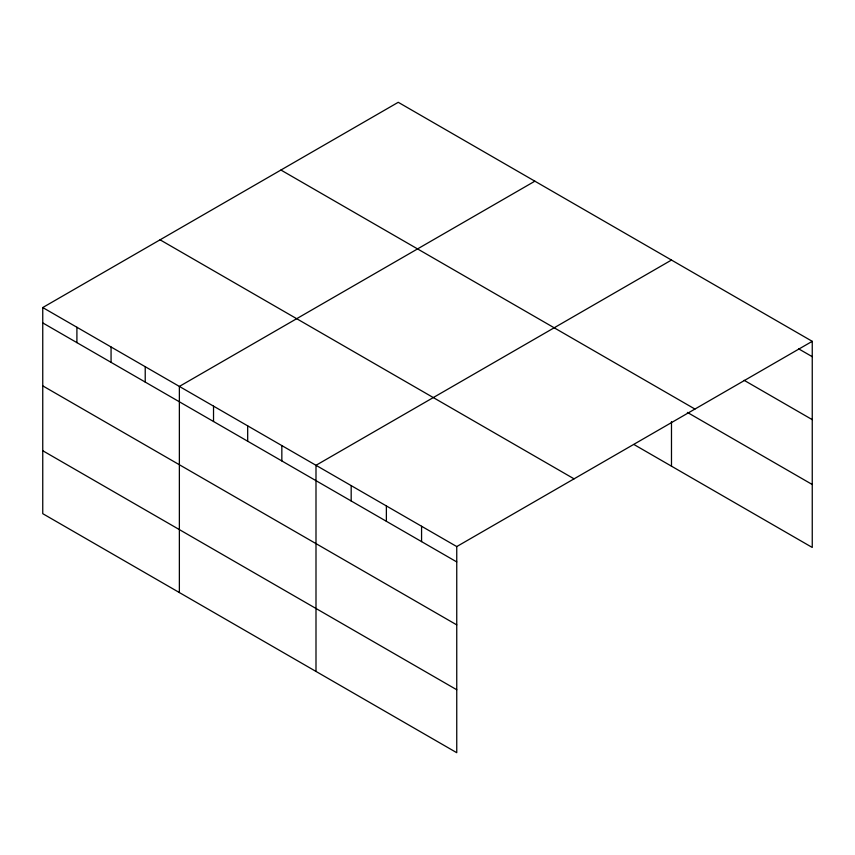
<?xml version="1.0" encoding="UTF-8"?>
<svg xmlns="http://www.w3.org/2000/svg" width="855" height="855" viewBox="0 0 855 855"><rect width="100%" height="100%" fill="white"/><g stroke="black" fill="none" stroke-linecap="round" stroke-linejoin="round"><path stroke-width="1.28" d="M42.75 307.543L456.752 546.569L456.752 752.699L42.75 513.673L42.75 307.543L398.248 102.301L812.25 341.327L812.25 547.457L633.918 444.493M534.867 181.185L179.368 386.428L179.368 592.547M671.485 260.059L315.997 465.302L315.997 671.432M456.752 546.569L812.25 341.327M798.623 348.829L812.25 356.685M744.139 380.315L812.25 419.645M280.932 170.038L694.933 409.053M687.377 412.409L812.25 484.507M160.067 239.817L574.068 478.843M42.75 322.912L456.752 561.927M42.75 385.862L456.752 624.887M42.75 450.724L456.752 689.75M671.485 421.59L671.485 466.189M421.568 526.253L421.568 541.61M386.375 505.936L386.375 521.293M351.181 485.619L351.181 500.977M281.84 445.583L281.84 460.941M247.683 425.865L247.683 441.223M213.526 406.146L213.526 421.504M145.222 366.699L145.222 382.067M111.065 346.98L111.065 362.349M76.907 327.262L76.907 342.631"/></g></svg>
